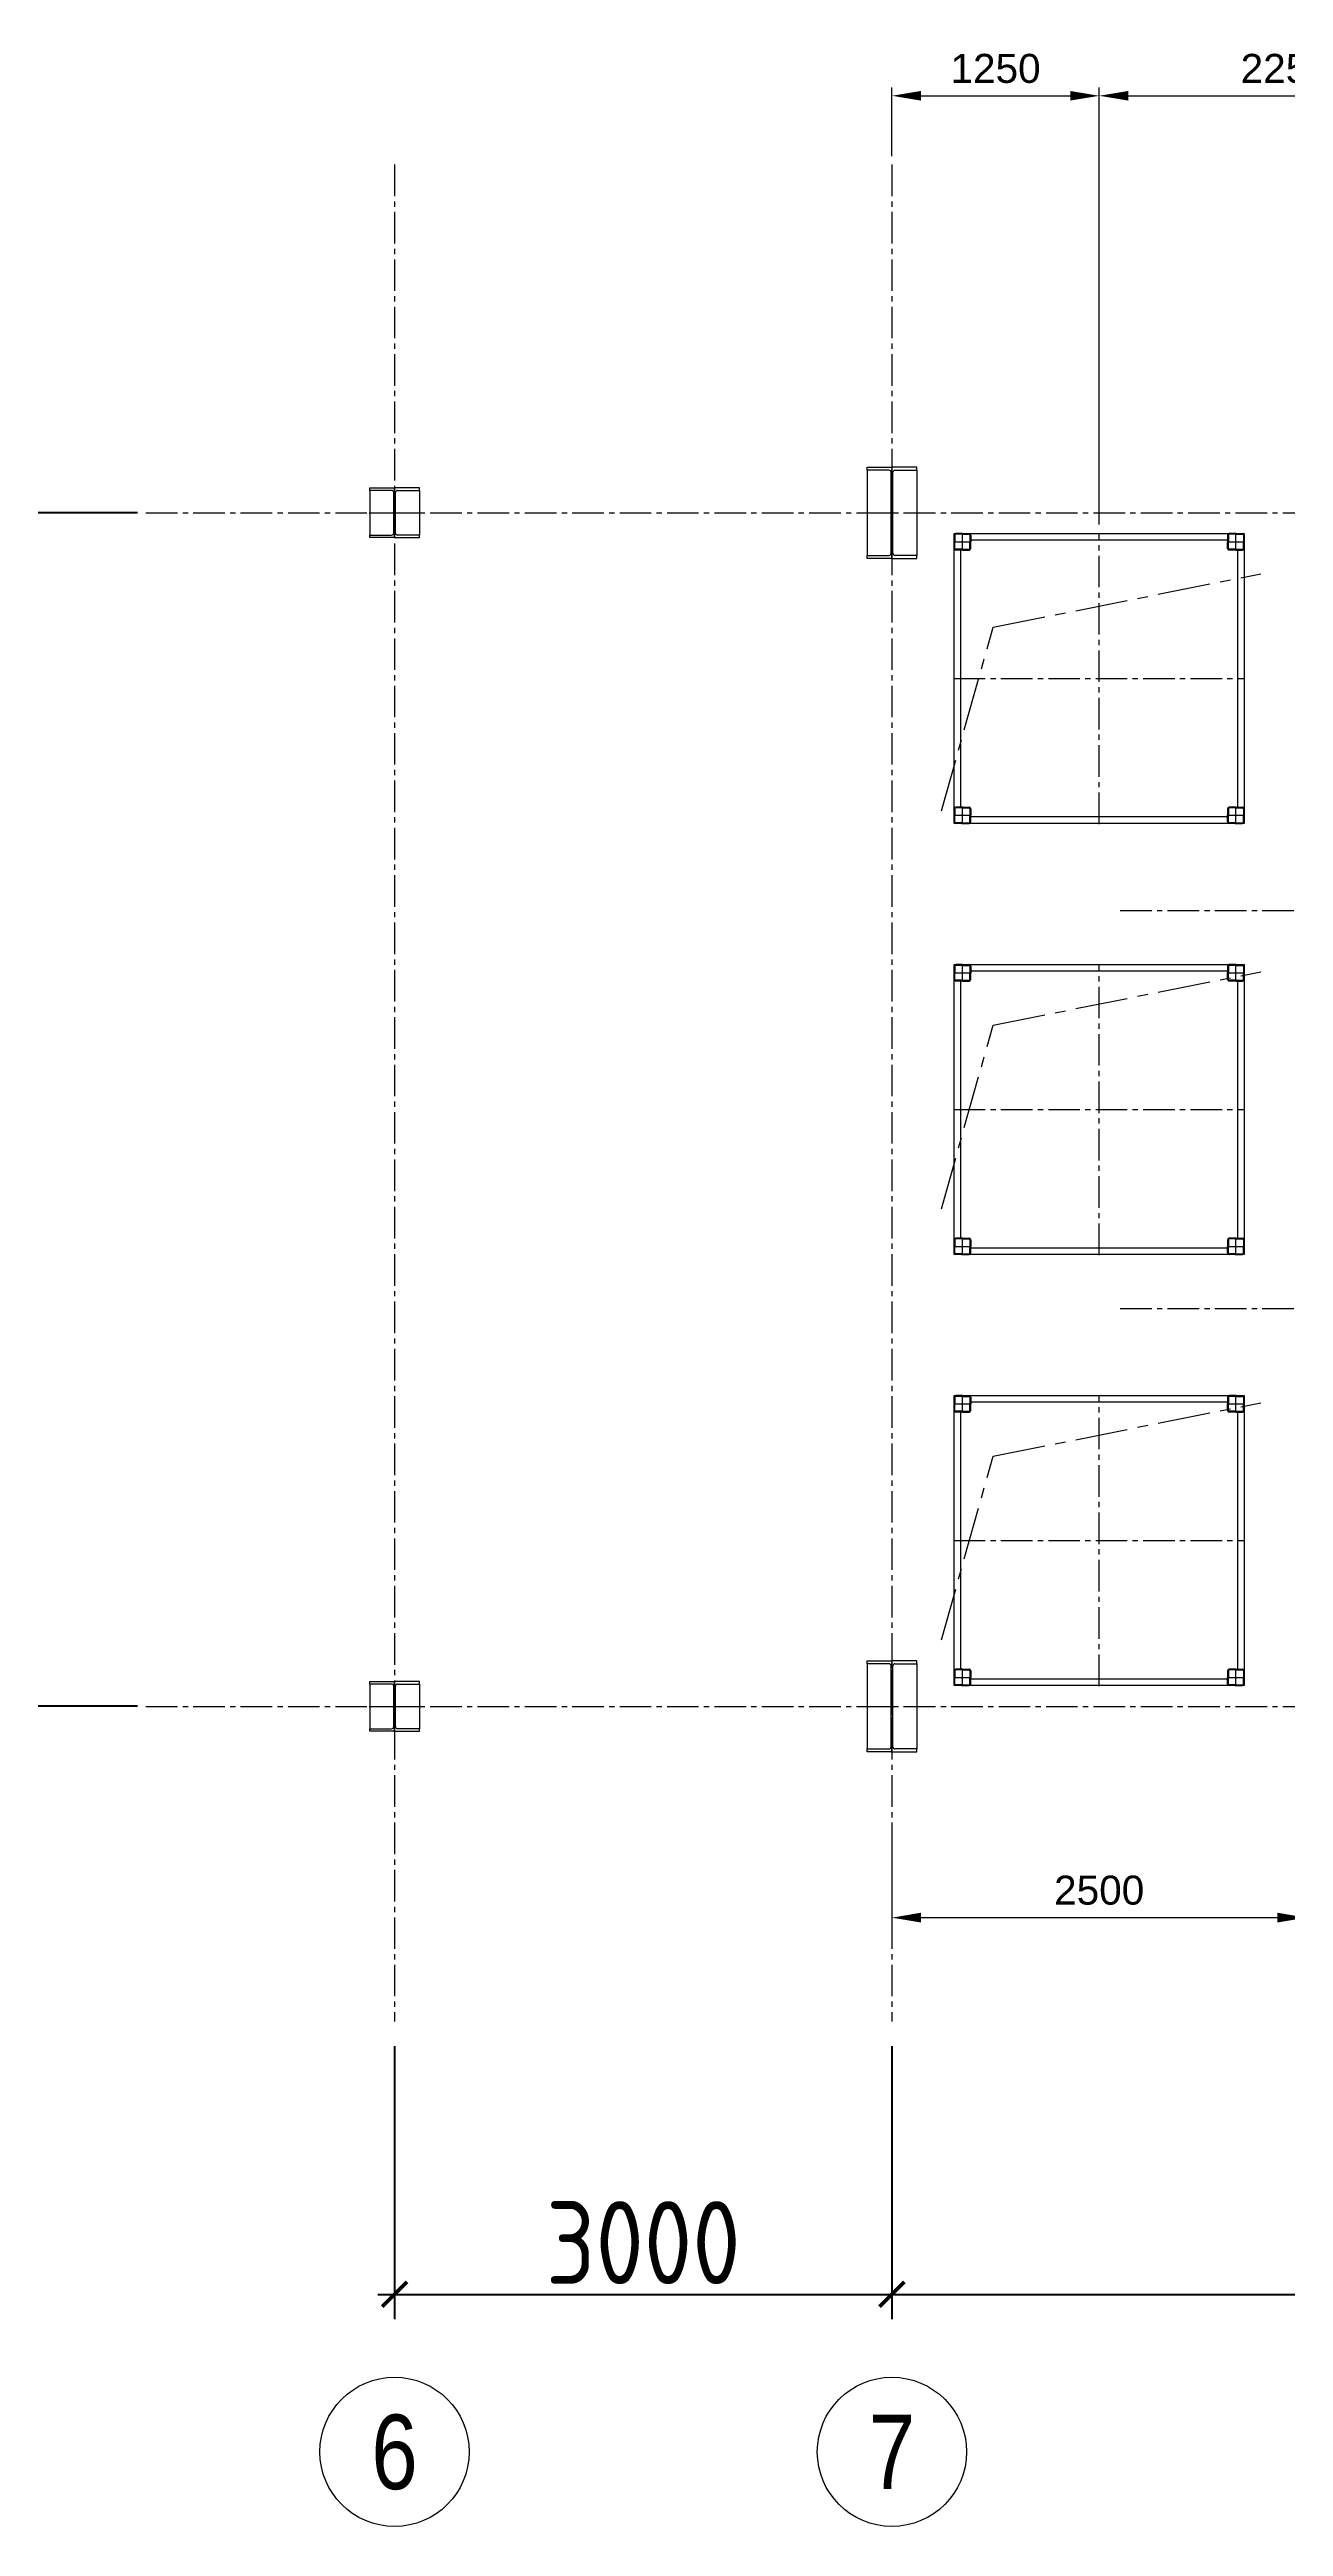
# Model space of a CAD drawing. Header units: millimetres. Extents: x 163705 to 1616509, y 81827 to 302547.
# Drawn here: x 1247354 to 1254796, y 138113 to 153054 of the extents above; entities that cross this region are included whole.
import ezdxf
from ezdxf.enums import TextEntityAlignment as Align

# ---------------------------------------------------------------- set-up
doc = ezdxf.new("R2010")
doc.units = ezdxf.units.MM
doc.header["$LTSCALE"] = 10
doc.linetypes.add('CENTER', pattern=[50.8, 31.75, -6.35, 6.35, -6.35])
doc.linetypes.add('CENTER2', pattern=[28.575, 19.05, -3.175, 3.175, -3.175])
for name, color, linetype, lineweight in [('1-中心线', 1, 'CENTER2', 0), ('1-护栏', 4, 'Continuous', 18), ('1-标注', 3, 'Continuous', 0), ('1-设备轮廓', 2, 'Continuous', 18), ('1-轴线', 9, 'CENTER', 0), ('1-钢构', 6, 'Continuous', 0)]:
    doc.layers.add(name, color=color, linetype=linetype, lineweight=lineweight)
doc.styles.add('ARIAL', font='arial.ttf', dxfattribs={"width": 0.7})
doc.styles.add('HZ', font='gbenor.shx', dxfattribs={"bigfont": 'gbcbig.shx'})
doc.styles.get("Standard").update_dxf_attribs({"font": 'arial.ttf'})
doc.dimstyles.new('100$0', dxfattribs={"dimscale": 100, "dimtxt": 5, "dimasz": 1.5, "dimexe": 1.5, "dimexo": 0.5, "dimtad": 1, "dimdec": 0, "dimdsep": 46, "dimtxsty": 'HZ', "dimblk": 'ARCHTICK', "dimcen": 2.5, "dimdle": 1, "dimclrd": 256, "dimclre": 256, "dimadec": 0, "dimazin": 0, "dimtfac": 1, "dimtdec": 0, "dimtmove": 0, "dimatfit": 3, "dimfxl": 0, "dimarcsym": 0})
doc.dimstyles.new('AM_GB50$0', dxfattribs={"dimscale": 50, "dimtxt": 3.5, "dimasz": 3.5, "dimexe": 1, "dimexo": 1, "dimgap": 1.5, "dimtad": 1, "dimdsep": 46, "dimtxsty": 'Standard', "dimcen": 0, "dimclrd": 256, "dimclre": 256, "dimclrt": 2, "dimadec": 0, "dimazin": 2, "dimtp": 0.1, "dimtm": 0.1, "dimtfac": 0.71, "dimtdec": 3, "dimtmove": 0, "dimatfit": 3, "dimfxl": 0, "dimlwd": -1, "dimlwe": -1, "dimarcsym": 0})

# ---------------------------------------------------------------- blocks, each defined once
blk = doc.blocks.new('G$CEDFA10A2')
for p, q in [((0, 535), (0, 553)), ((0, 553), (150, 553)), ((131.5, 535), (0, 535)), ((0, 535), (0, 21)), ((144.5, 34), (144.5, 522)), ((300, 553), (150, 553)), ((155.5, 34), (155.5, 522)), ((168.5, 535), (300, 535)), ((300, 535), (300, 553)), ((300, 535), (300, 21)), ((0, 21), (131.5, 21)), ((0, 3), (0, 21)), ((150, 3), (0, 3)), ((150, 3), (300, 3)), ((300, 21), (168.5, 21)), ((300, 3), (300, 21))]:
    blk.add_line(p, q)
for centre, start, end in [((131.5, 522), 0, 90), ((168.5, 522), 90, 180), ((131.5, 34), 270, 0), ((168.5, 34), 180, 270)]:
    blk.add_arc(centre, 13, start, end)
at = {"layer": '1-中心线'}
for p, q in [((150, 0), (150, 556)), ((-3, 278), (303, 278))]:
    blk.add_line(p, q, dxfattribs=at)
blk.add_text('HC_SUPERPART', height=0.001).set_placement((150, 3))
blk = doc.blocks.new('G$C2B9B74B2')
for p, q in [((3, 288), (3, 303)), ((3, 303), (153, 303)), ((153, 0), (153, 306)), ((303, 303), (153, 303)), ((303, 288), (303, 303)), ((0, 153), (306, 153)), ((135, 288), (3, 288)), ((3, 288), (3, 18)), ((148, 31), (148, 275)), ((158, 31), (158, 275)), ((171, 288), (303, 288)), ((303, 288), (303, 18)), ((3, 3), (3, 18)), ((3, 18), (135, 18)), ((153, 3), (3, 3)), ((153, 3), (303, 3)), ((303, 18), (171, 18)), ((303, 3), (303, 18))]:
    blk.add_line(p, q)
for centre, start, end in [((135, 275), 0, 90), ((171, 275), 90, 180), ((135, 31), 270, 0), ((171, 31), 180, 270)]:
    blk.add_arc(centre, 13, start, end)
blk.add_text('HC_SUPERPART', height=0.001).set_placement((153, 3))
blk = doc.blocks.new('G$CCFF6A2D1')
for p, q in [((0, 53), (106, 53)), ((3, 93), (3, 53)), ((3, 13), (3, 53)), ((8, 93), (8, 53)), ((8, 13), (8, 53)), ((53, 103), (13, 103)), ((53, 98), (13, 98)), ((53, 8), (13, 8)), ((53, 3), (13, 3)), ((53, 0), (53, 106)), ((53, 103), (93, 103)), ((53, 98), (93, 98)), ((53, 8), (93, 8)), ((53, 3), (93, 3)), ((98, 93), (98, 53)), ((98, 13), (98, 53)), ((103, 93), (103, 53)), ((103, 13), (103, 53))]:
    blk.add_line(p, q)
for centre, radius, start, end in [((13, 93), 10, 90, 180), ((13, 13), 10, 180, 270), ((13, 93), 5, 90, 180), ((13, 13), 5, 180, 270), ((93, 93), 10, 0, 90), ((93, 93), 5, 0, 90), ((93, 13), 5, 270, 0), ((93, 13), 10, 270, 0)]:
    blk.add_arc(centre, radius, start, end)
blk.add_text('HC_SUPERPART', height=0.001).set_placement((53, 53))
blk = doc.blocks.new('G$CB724F952')
blk.add_lwpolyline([(3, 3), (3, 1753), (1753, 1753), (1753, 3)], close=True)
for points in [[(43, 103), (43, 1653)], [(1653, 1713), (103, 1713)], [(1713, 1653), (1713, 103)], [(1653, 43), (103, 43)]]:
    blk.add_lwpolyline(points)
at = {"layer": '1-中心线'}
for p, q in [((878, 0), (878, 1756)), ((0, 878), (1756, 878))]:
    blk.add_line(p, q, dxfattribs=at)
for p in [(0, 1650), (1650, 1650), (0, 0), (1650, 0)]:
    blk.add_blockref('G$CCFF6A2D1', p)
blk = doc.blocks.new('_ArchTick')
at = {"const_width": 0.15}
blk.add_lwpolyline([(-0.5, -0.5), (0.5, 0.5)], dxfattribs=at)
blk = doc.blocks.new('*D671')
at = {"layer": '1-标注', "lineweight": -2, "transparency": 16777216}
for p, q in [((1249435, 141009), (1249435, 139363)), ((1252435, 141009), (1252435, 139363)), ((1249335, 139513), (1252535, 139513))]:
    blk.add_line(p, q, dxfattribs=at)
at = {"layer": 'Defpoints', "transparency": 16777216}
for p in [(1249435, 141059), (1252435, 141059), (1252435, 139513)]:
    blk.add_point(p, dxfattribs=at)
at = {"layer": '1-标注', "lineweight": -2, "transparency": 16777216, "xscale": 150, "yscale": 150, "zscale": 150, "rotation": 180}
blk.add_blockref('_ArchTick', (1249435, 139513), dxfattribs=at)
at = {"layer": '1-标注', "lineweight": -2, "transparency": 16777216, "xscale": 150, "yscale": 150, "zscale": 150}
blk.add_blockref('_ArchTick', (1252435, 139513), dxfattribs=at)
at = {"layer": '1-标注', "transparency": 16777216, "insert": (1250935, 139825), "char_height": 500, "attachment_point": 5, "style": 'HZ'}
blk.add_mtext('3000', dxfattribs=at)
blk = doc.blocks.new('*D672')
at = {"layer": '1-标注', "lineweight": -2, "transparency": 16777216}
for p, q in [((1252435, 141009), (1252435, 139363)), ((1258935, 141009), (1258935, 139363)), ((1252335, 139513), (1259035, 139513))]:
    blk.add_line(p, q, dxfattribs=at)
at = {"layer": 'Defpoints', "transparency": 16777216}
for p in [(1252435, 141059), (1258935, 141059), (1258935, 139513)]:
    blk.add_point(p, dxfattribs=at)
at = {"layer": '1-标注', "lineweight": -2, "transparency": 16777216, "xscale": 150, "yscale": 150, "zscale": 150, "rotation": 180}
blk.add_blockref('_ArchTick', (1252435, 139513), dxfattribs=at)
at = {"layer": '1-标注', "lineweight": -2, "transparency": 16777216, "xscale": 150, "yscale": 150, "zscale": 150}
blk.add_blockref('_ArchTick', (1258935, 139513), dxfattribs=at)
at = {"layer": '1-标注', "transparency": 16777216, "insert": (1255685, 139825), "char_height": 500, "attachment_point": 5, "style": 'HZ'}
blk.add_mtext('6500', dxfattribs=at)
blk = doc.blocks.new('*D680')
at = {"layer": '1-标注', "lineweight": -2, "transparency": 16777216}
for p, q in [((1245706, 142960), (1245706, 150360)), ((1247885, 150260), (1245556, 150260)), ((1247885, 143060), (1245556, 143060))]:
    blk.add_line(p, q, dxfattribs=at)
at = {"layer": 'Defpoints', "transparency": 16777216}
for p in [(1245706, 150260), (1247935, 150260), (1247935, 143060)]:
    blk.add_point(p, dxfattribs=at)
at = {"layer": '1-标注', "lineweight": -2, "transparency": 16777216, "xscale": 150, "yscale": 150, "zscale": 150}
for p, rotation in [((1245706, 150260), 90), ((1245706, 143060), 270)]:
    blk.add_blockref('_ArchTick', p, dxfattribs=dict(at, rotation=rotation))
at = {"layer": '1-标注', "transparency": 16777216, "insert": (1245393, 146660), "char_height": 500, "attachment_point": 5, "rotation": 90, "style": 'HZ'}
blk.add_mtext('7200', dxfattribs=at)
blk = doc.blocks.new('*D683')
at = {"layer": '1-标注', "transparency": 16777216}
for p, q in [((1252435, 152410), (1252435, 152825)), ((1252610, 152775), (1253510, 152775)), ((1253685, 150188), (1253685, 152825))]:
    blk.add_line(p, q, dxfattribs=at)
for points in [[(1252610, 152804), (1252610, 152746), (1252435, 152775)], [(1253510, 152804), (1253510, 152746), (1253685, 152775)]]:
    blk.add_solid(points, dxfattribs=at)
at = {"layer": 'Defpoints', "transparency": 16777216}
for p in [(1253685, 152775), (1252435, 152360), (1253685, 150138)]:
    blk.add_point(p, dxfattribs=at)
at = {"layer": '1-标注', "transparency": 16777216, "insert": (1253060, 152939), "char_height": 175, "attachment_point": 5}
blk.add_mtext('1250', dxfattribs=at)
blk = doc.blocks.new('*D684')
at = {"layer": '1-标注', "transparency": 16777216}
for p, q in [((1253685, 150188), (1253685, 152825)), ((1253860, 152775), (1255760, 152775)), ((1255935, 149010), (1255935, 152825))]:
    blk.add_line(p, q, dxfattribs=at)
for points in [[(1253860, 152804), (1253860, 152746), (1253685, 152775)], [(1255760, 152804), (1255760, 152746), (1255935, 152775)]]:
    blk.add_solid(points, dxfattribs=at)
at = {"layer": 'Defpoints', "transparency": 16777216}
for p in [(1255935, 152775), (1253685, 150138), (1255935, 148960)]:
    blk.add_point(p, dxfattribs=at)
at = {"layer": '1-标注', "transparency": 16777216, "insert": (1254810, 152939), "char_height": 175, "attachment_point": 5}
blk.add_mtext('2250', dxfattribs=at)
blk = doc.blocks.new('*D713')
at = {"layer": '1-标注', "transparency": 16777216}
for p, q in [((1252435, 142183), (1252435, 141735)), ((1254935, 142183), (1254935, 141735)), ((1254760, 141785), (1252610, 141785))]:
    blk.add_line(p, q, dxfattribs=at)
for points in [[(1252610, 141815), (1252610, 141756), (1252435, 141785)], [(1254760, 141815), (1254760, 141756), (1254935, 141785)]]:
    blk.add_solid(points, dxfattribs=at)
at = {"layer": 'Defpoints', "transparency": 16777216}
for p in [(1252435, 142233), (1254935, 142233), (1252435, 141785)]:
    blk.add_point(p, dxfattribs=at)
at = {"layer": '1-标注', "transparency": 16777216, "insert": (1253685, 141950), "char_height": 175, "attachment_point": 5}
blk.add_mtext('2500', dxfattribs=at)

msp = doc.modelspace()

# ---------------------------------------------------------------- linework, layer by layer
at = {"layer": '1-中心线'}
for p, q in [((1249434.896, 152359.738), (1249434.896, 141159.499)), ((1252434.896, 152359.738), (1252434.896, 141159.499)), ((1247935.246, 150259.632), (1299935.171, 150259.632)), ((1253811.703, 147859.632), (1295576.453, 147859.632)), ((1253811.703, 145459.632), (1295576.453, 145459.632)), ((1247935.246, 143059.632), (1299945.171, 143059.632))]:
    msp.add_line(p, q, dxfattribs=at)
at = {"layer": '1-护栏'}
for centre in [(1249434.896, 138562.793), (1252434.896, 138562.793)]:
    msp.add_circle(centre, 450, dxfattribs=at)
at = {"layer": '1-轴线'}
for points in [[(1252733.549, 148461.579), (1253045.159, 149569.04), (1254660.53, 149891.539)], [(1252733.561, 146061.582), (1253045.171, 147169.042), (1254660.541, 147491.542)], [(1252733.561, 143461.582), (1253045.171, 144569.042), (1254660.541, 144891.542)]]:
    msp.add_lwpolyline(points, dxfattribs=at)

# ---------------------------------------------------------------- block references
at = {"layer": '1-设备轮廓'}
for p in [(1252806.896, 148381.632), (1252806.896, 145781.632), (1252806.908, 143181.632)]:
    msp.add_blockref('G$CB724F952', p, dxfattribs=at)
at = {"layer": '1-钢构'}
for name, p in [('G$CEDFA10A2', (1252284.896, 149981.632)), ('G$C2B9B74B2', (1249281.896, 150106.632)), ('G$CEDFA10A2', (1252284.896, 142781.632)), ('G$C2B9B74B2', (1249281.896, 142906.632))]:
    msp.add_blockref(name, p, dxfattribs=at)

# ---------------------------------------------------------------- texts
at = {"layer": '1-护栏', "style": 'ARIAL', "width": 0.8}
for s, p in [('6', (1249434.896, 138562.793)), ('7', (1252434.896, 138562.793))]:
    msp.add_text(s, height=450, dxfattribs=at).set_placement(p, align=Align.MIDDLE_CENTER)

# ---------------------------------------------------------------- dimensions: what is measured, and where the dimension line sits
at = {"layer": '1-标注'}
for base, p1, p2, dimstyle, override, picture, middle in [((1253684.896, 152774.771), (1252434.896, 152359.738), (1253684.896, 150137.632), 'AM_GB50$0', {"dimtmove": 1}, '*D683', (1253059.896, 152939.121)), ((1255934.896, 152774.771), (1253684.896, 150137.632), (1255934.896, 148959.632), 'AM_GB50$0', {"dimtmove": 1}, '*D684', (1254809.896, 152939.121)), ((1252434.896, 141785.429), (1254934.896, 142232.61), (1252434.896, 142232.61), 'AM_GB50$0', {"dimtmove": 1}, '*D713', (1253684.896, 141949.779)), ((1252434.896, 139512.793), (1249434.896, 141059.499), (1252434.896, 141059.499), '100$0', {"dimtol": 0, "dimlim": 0, "dimtdec": 8, "dimtix": 1}, '*D671', (1250934.896, 139825.293)), ((1258934.896, 139512.793), (1252434.896, 141059.499), (1258934.896, 141059.499), '100$0', {"dimtol": 0, "dimlim": 0, "dimtdec": 8, "dimtix": 1}, '*D672', (1255684.896, 139825.293))]:
    dim = msp.add_linear_dim(base=base, p1=p1, p2=p2, dimstyle=dimstyle, override=override, dxfattribs=at)
    dim.commit()
    dim.dimension.update_dxf_attribs({"geometry": picture, "text_midpoint": middle})
dim = msp.add_linear_dim(base=(1245705.639, 150259.632), p1=(1247935.246, 143059.632), p2=(1247935.246, 150259.632), angle=90, dimstyle='100$0', override={"dimtol": 0, "dimlim": 0, "dimtdec": 8, "dimtix": 1}, dxfattribs=at)
dim.commit()
dim.dimension.update_dxf_attribs({"geometry": '*D680', "text_midpoint": (1245393.139, 146659.632)})

doc.saveas('drawing.dxf')
